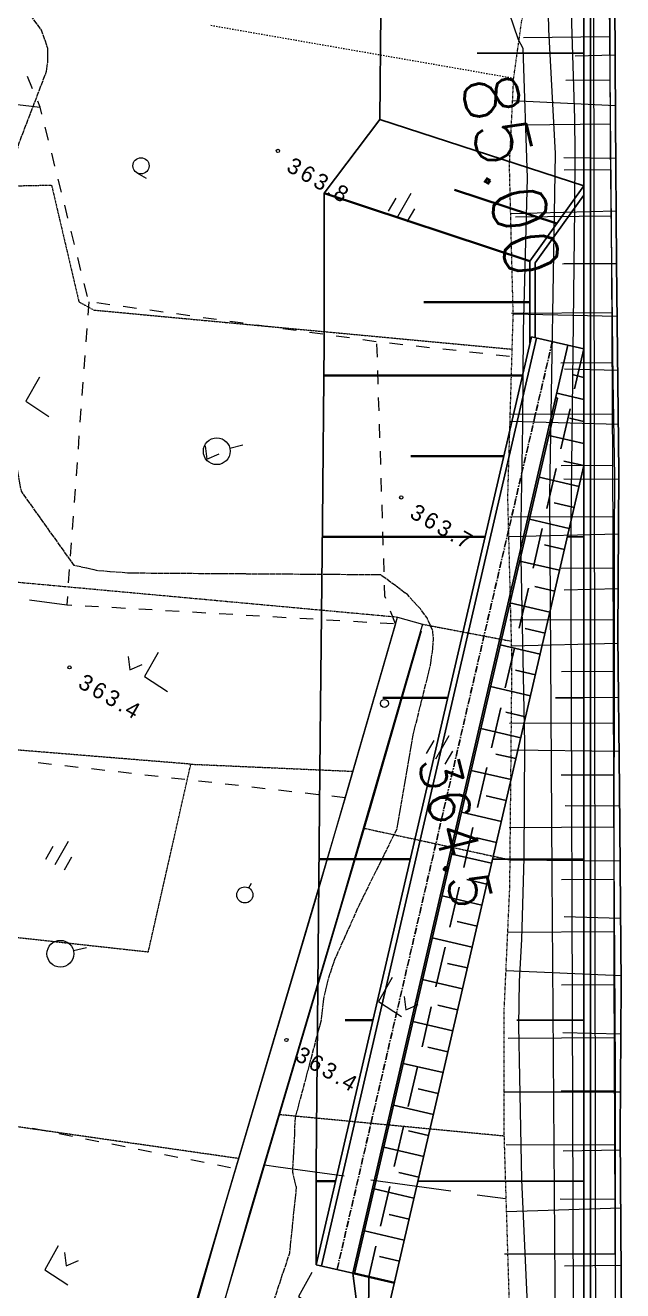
# Model space of a CAD drawing. Header units: millimetres. Extents: x 432273 to 1023813, y 170116 to 705940.
# Drawn here: x 705516 to 761092, y 232240 to 350026 of the extents above; entities that cross this region are included whole.
import ezdxf

# ---------------------------------------------------------------- set-up
doc = ezdxf.new("R2010")
doc.units = ezdxf.units.MM
doc.header["$LTSCALE"] = 100
for name, pattern in [('561019', [1, 0.5, -0.5]), ('56201', [2.5, 1.25, -1.25]), ('56301', [0.5, 0.25, -0.25]), ('56302', [2, 1.5, -0.5]), ('57103', [5.5, 5, -0.5]), ('CENTER', [2, 1.25, -0.25, 0.25, -0.25]), ('DASHED', [19.05, 12.7, -6.35]), ('SXF_一点短鎖線', [9.25, 6, -1.5, 0.25, -1.5])]:
    doc.linetypes.add(name, pattern=pattern)
for name, color, linetype, lineweight in [('D-BGD', 7, 'Continuous', 13), ('D-BMK', 2, 'SXF_一点短鎖線', 13), ('D-BYP-STR2', 6, 'Continuous', 25), ('●予備設計_LP横断', 7, 'Continuous', 13)]:
    doc.layers.add(name, color=color, linetype=linetype, lineweight=lineweight)
doc.styles.add('BIGFONT', font='txt', dxfattribs={"height": 0.2, "bigfont": 'BIGFONT'})
doc.styles.add('Style-WORKING', font='WORKING.shx')

# ---------------------------------------------------------------- blocks, each defined once
blk = doc.blocks.new('M6334')
at = {"layer": '●予備設計_LP横断', "linetype": 'Continuous', "lineweight": 9}
for p, q in [((0, -1.25), (0, 1.25)), ((-1, -1.25), (-1, 0.15)), ((1, -1.25), (1, 0.15))]:
    blk.add_line(p, q, dxfattribs=at)
blk = doc.blocks.new('M6319')
at = {"layer": '●予備設計_LP横断', "linetype": 'Continuous', "lineweight": 9}
blk.add_line((0, 0.5), (0, 1), dxfattribs=at)
blk.add_circle((0, -0.25), 0.75, dxfattribs=at)
blk = doc.blocks.new('M6313')
at = {"layer": '●予備設計_LP横断', "linetype": 'Continuous', "lineweight": 9, "flags": 128}
blk.add_lwpolyline([(-0.75, 0), (0, -1), (0.75, 0)], dxfattribs=at)
blk = doc.blocks.new('M6331')
at = {"layer": '●予備設計_LP横断', "linetype": 'Continuous', "lineweight": 9}
blk.add_line((0, -0.75), (1, -0.75), dxfattribs=at)
blk.add_circle((0, 0), 0.75, dxfattribs=at)
blk = doc.blocks.new('M7312')
at = {"layer": '●予備設計_LP横断', "linetype": 'Continuous', "lineweight": 20}
blk.add_circle((0, 0), 0.15, dxfattribs=at)
blk = doc.blocks.new('21311212131313131')
at = {"layer": 'D-BGD', "linetype": 'Continuous'}
for p, q in [((2782238.7791, -1227284.6289), (2782478.493, -1238097.4968)), ((2787645.4873, -1227181.7512), (2787841.5855, -1232514.8858)), ((2793051.2034, -1227032.9988), (2793597.8667, -1237644.4188)), ((2798361.9389, -1226886.86), (2798527.5881, -1232145.8119)), ((2735408.0027, -1228491.9273), (2735640.5787, -1233497.1787)), ((2740503.6757, -1228408.314), (2740961.7353, -1238272.3909)), ((2745515.7302, -1228247.3598), (2745658.4476, -1233221.3455)), ((2750527.7847, -1228086.4055), (2750640.5949, -1238118.2714)), ((2755636.8711, -1227926.9285), (2755693.9744, -1232996.3517)), ((2757591.2051, -1228432.8383), (2757850.8915, -1238162.7228)), ((2760746.2626, -1227777.3918), (2760861.2553, -1238003.3382)), ((2762460.5332, -1228305.3961), (2762591.9451, -1233188.2977)), ((2766085.19, -1227621.1374), (2766047.8657, -1232853.5597)), ((2767343.4348, -1228173.9842), (2767608.564, -1237998.0513)), ((2771424.1175, -1227464.883), (2771159.8276, -1238168.6257)), ((2772257.4533, -1228048.2064), (2772387.2008, -1232975.7984)), ((2776831.3347, -1227369.7082), (2776825.3043, -1232753.9086)), ((2777189.8472, -1227909.6872), (2777450.8153, -1237845.4803)), ((2782157.3277, -1227790.3758), (2782261.4012, -1232806.5163)), ((2787173.4682, -1227686.3022), (2787378.2864, -1237807.9641)), ((2792225.5275, -1227579.0912), (2792326.2722, -1232684.6125)), ((2797331.0488, -1227478.3465), (2797547.5848, -1237766.0285)), ((2690452.8478, -1229670.5196), (2690195.7436, -1239241.964)), ((2695357.909, -1229536.0197), (2695406.3843, -1234378.6223)), ((2700262.9697, -1229401.5037), (2700713.9761, -1239200.502)), ((2705165.789, -1229266.2681), (2705276.121, -1234120.3044)), ((2709738.4612, -1229608.7827), (2709977.2084, -1238939.5914)), ((2710067.9481, -1229108.8489), (2710059.59, -1238770.363)), ((2714397.0787, -1229491.394), (2714523.88, -1234257.7677)), ((2715092.9237, -1228947.4858), (2715068.9774, -1233880.5644)), ((2719158.6506, -1229373.3643), (2719398.6796, -1238910.0815)), ((2720117.8994, -1228786.1228), (2720030.4719, -1238856.923)), ((2723933.796, -1229251.3649), (2724055.7954, -1234026.5103)), ((2725214.0399, -1228634.1693), (2725311.3188, -1233737.7639)), ((2728708.9414, -1229129.3655), (2728956.0777, -1238715.5751)), ((2730312.0418, -1228563.0341), (2730784.8621, -1238744.9758)), ((2733501.6301, -1229016.9699), (2733614.0256, -1233809.6586)), ((2738299.1207, -1228895.8028), (2738531.8512, -1238508.3272)), ((2743105.3829, -1228779.4375), (2743225.7179, -1233599.2733)), ((2747920.4167, -1228667.8741), (2748146.681, -1238333.8606)), ((2752749.0242, -1228552.3411), (2752863.725, -1233403.2937)), ((2684063.6596, -1230339.7364), (2684302.0147, -1238359.2863)), ((2685752.7133, -1229799.3542), (2685913.7056, -1233493.9998)), ((2688073.4345, -1230220.5589), (2688193.253, -1234333.2881)), ((2692186.1637, -1230100.7405), (2692431.0521, -1238545.6811)), ((2696415.4208, -1229976.3114), (2696540.4908, -1234308.5228)), ((2700747.6322, -1229851.2415), (2701003.0236, -1238735.1464)), ((2705182.7979, -1229725.5306), (2705313.1193, -1234277.2242)), ((2792059.253, -1240406.981, 364167.9803), (2792373.5549, -1237783.6675, 364109.9803)), ((2714001.8387, -1239022.3528, 364469.9803), (2713889.2433, -1240267.1978, 364460.9803)), ((2713776.6478, -1241512.0428, 364451.9803), (2713664.0524, -1242756.8878, 364442.9803)), ((2790872.8231, -1250333.6208, 364387.9803), (2791763.2042, -1242888.6617, 364222.9803)), ((2713551.457, -1244001.7328, 364433.9803), (2713438.8615, -1245246.5778, 364424.9803)), ((2713326.2661, -1246491.4228, 364415.9803), (2713213.6706, -1247736.2678, 364406.9803)), ((2738453.2844, -1248933.149), (2739073.986, -1246614.3747)), ((2713101.0752, -1248981.1128, 364397.9803), (2712989.3569, -1250226.438, 364388.9803)), ((2739080.6858, -1249126.1268, 364399.9803), (2737923.6949, -1249598.584, 364417.9803)), ((2739028.2377, -1250546.4035, 364380.9803), (2739074.758, -1249297.3076, 364397.9803)), ((2724301.0549, -1250800.7743, 364408.9803), (2723052.7472, -1250865.2693, 364405.9803)), ((2726798.1506, -1250670.9072, 364414.9803), (2725549.8429, -1250735.4022, 364411.9803)), ((2729294.3691, -1250540.56, 364421.9803), (2728046.4584, -1250606.4123, 364417.9803)), ((2731791.4648, -1250410.6929, 364427.9803), (2730542.6769, -1250476.065, 364424.9803)), ((2734287.2032, -1250281.2228, 364433.9803), (2733039.7726, -1250346.198, 364430.9803)), ((2712874.527, -1251471.1998, 364380.9803), (2712727.6198, -1252712.0818, 364393.9803)), ((2714314.9067, -1251320.3258, 364383.9803), (2713066.1188, -1251385.6979, 364379.9803)), ((2716812.0024, -1251190.4587, 364389.9803), (2715563.2145, -1251255.8308, 364386.9803)), ((2719308.2209, -1251060.1115, 364395.9803), (2718059.433, -1251125.4836, 364392.9803)), ((2721804.8364, -1250931.1216, 364402.9803), (2720556.5287, -1250995.6165, 364398.9803)), ((2738936.0744, -1253045.0756, 364345.9803), (2738981.7175, -1251795.4995, 364362.9803)), ((2712581.5898, -1253953.444, 364407.9803), (2712435.5598, -1255194.8062, 364420.9803)), ((2738843.514, -1255542.3904, 364311.9803), (2738890.0343, -1254293.2944, 364328.9803)), ((2755378.9935, -1253465.474, 364619.9803), (2755263.2864, -1254709.7556, 364601.9803)), ((2712289.5298, -1256436.1684, 364433.9803), (2712143.4998, -1257677.5305, 364447.9803)), ((2755148.4564, -1255954.5174, 364584.9803), (2755032.7493, -1257198.799, 364566.9803)), ((2738751.3507, -1258041.0625, 364277.9803), (2738796.9938, -1256791.4863, 364294.9803)), ((2711996.1125, -1258919.2897, 364460.9803), (2711850.0825, -1260160.6519, 364474.9803)), ((2754917.9194, -1258443.5608, 364548.9803), (2754802.2122, -1259687.8424, 364530.9803)), ((2738658.7904, -1260538.3772, 364242.9803), (2738705.3106, -1259289.2813, 364260.9803)), ((2711704.0525, -1261402.0141, 364487.9803), (2711558.0225, -1262643.3763, 364500.9803)), ((2754687.3823, -1260932.6042, 364513.9803), (2754571.6752, -1262176.8858, 364495.9803)), ((2738566.627, -1263037.0493, 364208.9803), (2738613.1473, -1261787.9534, 364225.9803)), ((2723050.7586, -1264869.5518), (2722730.5748, -1263661.3965)), ((2754456.8452, -1263421.6476, 364477.9803), (2754341.1381, -1264665.9292, 364460.9803)), ((2789789.4384, -1264643.117, 364411.9803), (2790007.1203, -1263412.4787, 364417.9803)), ((2711411.9925, -1263884.7384, 364514.9803), (2711265.0853, -1265125.6204, 364527.9803)), ((2738474.0667, -1265534.364, 364174.9803), (2738520.5869, -1264285.2681, 364191.9803)), ((2754226.3081, -1265910.691, 364442.9803), (2754110.601, -1267154.9725, 364424.9803)), ((2789353.5944, -1267105.2706, 364400.9803), (2789571.2763, -1265874.6323, 364405.9803)), ((2711119.0553, -1266366.9826, 364541.9803), (2710973.0253, -1267608.3448, 364554.9803)), ((2738381.9033, -1268033.0361, 364140.9803), (2738428.4236, -1266783.9402, 364157.9803)), ((2753995.7711, -1268399.7343, 364406.9803), (2753880.0639, -1269644.0159, 364389.9803)), ((2788919.1078, -1269567.0272, 364388.9803), (2789136.7897, -1268336.389, 364394.9803)), ((2710826.9953, -1268849.707, 364567.9803), (2710680.9653, -1270091.0692, 364581.9803)), ((2738290.2201, -1270530.8311, 364105.9803), (2738335.8632, -1269281.2549, 364123.9803)), ((2753764.7538, -1270889.6549, 364371.9803), (2753649.0467, -1272133.9365, 364353.9803)), ((2788483.2638, -1272029.1808, 364377.9803), (2788700.9457, -1270798.5426, 364383.9803)), ((2710534.0582, -1271331.9512, 364594.9803), (2710387.548, -1272574.1905, 364607.9803)), ((2738197.1796, -1273029.023, 364071.9803), (2738243.6999, -1271779.927, 364088.9803)), ((2788047.9, -1274490.4572, 364366.9803), (2788265.5819, -1273259.819, 364371.9803)), ((2710241.518, -1273815.5527, 364621.9803), (2710095.488, -1275056.9149, 364634.9803)), ((2738105.4965, -1275526.8179, 364037.9803), (2738150.6594, -1274278.1189, 364054.9803)), ((2753534.2167, -1273378.6983, 364336.9803), (2753418.5096, -1274622.9799, 364318.9803)), ((2709948.5808, -1276297.7969, 364648.9803), (2709802.5508, -1277539.159, 364661.9803)), ((2738012.4559, -1278025.0098, 364003.9803), (2738058.9762, -1276775.9139, 364020.9803)), ((2753303.6796, -1275867.7417, 364300.9803), (2753187.9725, -1277112.0233, 364283.9803)), ((2787612.056, -1276952.6108, 364354.9803), (2787830.2181, -1275721.0954, 364360.9803)), ((2770125.9935, -1278441.8803), (2769805.8097, -1277233.725)), ((2706813.1398, -1279063.9703, 364672.9803), (2705606.0922, -1279390.4607, 364674.9803)), ((2709225.9608, -1278409.1521, 364670.9803), (2708019.7904, -1278736.1226, 364671.9803)), ((2709716.0302, -1278276.1408, 364669.9803), (2710963.9802, -1278341.4144, 364639.9803)), ((2712212.4104, -1278405.8108, 364608.9803), (2713459.4832, -1278470.6042, 364578.9803)), ((2714707.4332, -1278535.8777, 364547.9803), (2715955.8634, -1278600.2742, 364517.9803)), ((2717203.8134, -1278665.5477, 364486.9803), (2718451.7634, -1278730.8213, 364456.9803)), ((2719699.3164, -1278794.7375, 364425.9803), (2720947.2664, -1278860.0111, 364395.9803)), ((2722195.2164, -1278925.2847, 364364.9803), (2723443.6466, -1278989.6811, 364334.9803)), ((2724691.5966, -1279054.9547, 364303.9803), (2725939.1496, -1279118.8709, 364273.9803)), ((2753073.1426, -1278356.785, 364265.9803), (2752957.4354, -1279601.0666, 364247.9803)), ((2787177.5693, -1279414.3674, 364343.9803), (2787395.2512, -1278183.7292, 364348.9803)), ((2704399.9218, -1279717.4312, 364675.9803), (2703193.7513, -1280044.4018, 364676.9803)), ((2727187.0996, -1279184.1445, 364242.9803), (2728435.0496, -1279249.418, 364212.9803)), ((2729683.4798, -1279313.8144, 364181.9803), (2730931.4298, -1279379.088, 364151.9803)), ((2732178.5026, -1279443.8814, 364120.9803), (2733426.9328, -1279508.2778, 364090.9803)), ((2734674.8828, -1279573.5514, 364059.9803), (2735922.8328, -1279638.8249, 364029.9803)), ((2737566.967, -1283197.4548, 363997.9803), (2737949.3365, -1279743.8349, 363979.9803)), ((2699574.7599, -1281026.1906, 364680.9803), (2698368.1093, -1281354.0383, 364682.9803)), ((2701987.1007, -1280372.2495, 364678.9803), (2700780.9303, -1280699.22, 364679.9803)), ((2752842.6055, -1280845.8284, 364229.9803), (2752726.8984, -1282090.11, 364212.9803)), ((2786741.7253, -1281876.521, 364331.9803), (2786959.8874, -1280645.0056, 364337.9803)), ((2694748.2406, -1282335.3469, 364686.9803), (2693542.0702, -1282662.3174, 364687.9803)), ((2697161.9388, -1281681.0088, 364683.9803), (2695954.8912, -1282007.4992, 364684.9803)), ((2691228.7819, -1288118.7433, 364058.9803), (2691709.3009, -1283159.2817, 364689.9803)), ((2690016.213, -1283907.1386, 364664.9803), (2688872.8215, -1284410.9814, 364647.9803))]:
    blk.add_line(p, q, dxfattribs=at)
at = {"layer": 'D-BGD', "linetype": '56301'}
for p, q in [((2739073.986, -1246614.3747), (2740484.3002, -1238294.6274)), ((2758161.0028, -1251717.6796), (2760834.6253, -1238003.9897)), ((2786559.0646, -1238007.0333), (2784994.5697, -1259022.2062))]:
    blk.add_line(p, q, dxfattribs=at)
at = {"layer": 'D-BGD', "linetype": '56201'}
blk.add_line((2683749.9405, -1267446.109), (2688078.3427, -1239185.0873), dxfattribs=at)
at = {"layer": 'D-BGD', "linetype": '56302'}
blk.add_line((2735291.2666, -1293568.6423), (2738453.2844, -1248933.149), dxfattribs=at)
at = {"layer": 'D-BGD', "linetype": 'Continuous', "flags": 128}
for points, elevation in [([(2797589.9908, -1217100.9672), (2789691.9592, -1217777.4984), (2788233.7731, -1218875.1167), (2787290.6082, -1219962.8271), (2785985.6292, -1221861.4008), (2784897.0437, -1222275.5425), (2782816.8483, -1222314.4256), (2758125.5803, -1223012.643), (2729586.7561, -1224112.6491), (2701876.4754, -1224919.5057), (2693371.8236, -1225121.4455), (2681951.8825, -1225554.9289), (2678498.6988, -1225305.0425), (2675076.807, -1223325.7478), (2669253.2495, -1220235.7586), (2667695.6723, -1219784.3762), (2666216.6496, -1219422.7391), (2667297.4766, -1230728.5045), (2694173.4505, -1230069.1377), (2715993.1066, -1229378.986), (2724951.051, -1229034.1622)], 367999.9801), ([(2724951.051, -1229034.1622), (2730973.2626, -1228929.0709), (2771207.2687, -1228140.2186), (2831012.6992, -1226650.8401)], 367999.9801), ([(2679911.1663, -1231935.7969), (2831012.6992, -1228557.661)], 366999.9802), ([(2680907.7549, -1234015.8583), (2691732.7564, -1233455.0496), (2694909.8565, -1233355.4308), (2700086.3639, -1233283.2862), (2729276.9233, -1233008.62), (2731799.9054, -1232964.7465), (2736320.5912, -1232861.9118), (2831012.6992, -1230585.054)], 365999.9802), ([(2680586.5352, -1236152.0085), (2683495.1152, -1236028.5159), (2695022.6117, -1235194.4769), (2726735.4051, -1235052.2338), (2762130.1354, -1234100.605), (2804295.9087, -1232896.3446), (2831012.6992, -1232372.8365)], 364999.9803), ([(2831012.6992, -1234847.8146), (2828371.7792, -1234963.28), (2820208.6759, -1235186.8907), (2813357.7401, -1235337.6442), (2801498.5774, -1235584.263), (2790574.1312, -1236303.8192), (2781034.1559, -1236691.4098), (2776259.4142, -1236862.6518), (2772118.4167, -1236888.3325), (2768236.789, -1236763.012), (2760626.9672, -1236694.4097), (2749972.4013, -1236860.5848), (2731143.2162, -1237631.6795), (2720350.4038, -1237652.631), (2711610.6789, -1237773.7647), (2697334.1945, -1237702.5654), (2685298.6865, -1238346.2828), (2684521.4997, -1238822.5921), (2677097.3582, -1241494.8269), (2662136.5812, -1242686.1153)], 363999.9803)]:
    blk.add_lwpolyline(points, dxfattribs=dict(at, elevation=elevation))
for points in [[(2665309.5852, -1230319.7215), (2665602.928, -1230289.9219), (2667515.4703, -1230234.5018), (2668733.1673, -1230198.8509), (2680699.3755, -1229937.8703), (2691684.3163, -1229636.7641), (2704999.2125, -1229271.6172), (2724570.0025, -1228643.1559), (2739814.7614, -1228430.4374), (2754023.1762, -1227974.1565), (2772170.3482, -1227443.043), (2786134.1071, -1227223.3408), (2803555.2595, -1226743.9522), (2820751.066, -1226451.2914), (2831012.6992, -1226216.7961)], [(2831012.6992, -1226216.7961), (2820751.066, -1226451.2914), (2803555.2595, -1226743.9522), (2786134.1071, -1227223.3408), (2772170.3482, -1227443.043), (2754023.1762, -1227974.1565), (2739814.7614, -1228430.4374), (2724570.0025, -1228643.1559), (2704999.2125, -1229271.6172), (2691684.3163, -1229636.7641), (2680699.3755, -1229937.8703)], [(2739073.986, -1246614.3747), (2765490.0424, -1253677.8001), (2794223.2286, -1261550.2733), (2824387.3906, -1269524.3731), (2831012.6992, -1271363.6249)], [(2831012.6992, -1273854.1056), (2823760.0686, -1271840.6631), (2793599.8954, -1263867.6069), (2764863.1173, -1255995.4475), (2738453.2844, -1248933.149)]]:
    blk.add_lwpolyline(points, dxfattribs=at)
at = {"layer": 'D-BGD', "linetype": '561019', "flags": 128}
blk.add_lwpolyline([(2831012.6992, -1236807.669), (2825017.3697, -1236927.839), (2802688.3304, -1237176.1098), (2786559.0646, -1238007.0333), (2774996.6959, -1238263.3631), (2763337.7913, -1237975.489), (2742248.3589, -1238212.6437), (2727059.991, -1238917.9482), (2710059.59, -1238770.363), (2696268.7816, -1239405.0955), (2688078.3427, -1239185.0873), (2684602.2686, -1238768.7647), (2682567.5174, -1238524.7153), (2678989.8195, -1236871.6804), (2677296.415, -1236101.9729), (2675530.4364, -1235298.2358), (2672942.0956, -1234189.0919), (2671076.1912, -1233388.7937), (2668479.6489, -1232319.6215), (2666402.7326, -1231465.3696), (2665181.1578, -1230800.0541), (2665261.2657, -1230499.6166), (2665309.5852, -1230319.7215)], dxfattribs=at)
at = {"layer": 'D-BGD', "linetype": '56301', "flags": 128}
for points in [[(2699328.8797, -1291473.4226), (2698925.7565, -1281965.9855), (2709730.1088, -1279195.8787), (2710473.9835, -1277799.5627), (2713308.0034, -1238798.7067)], [(2789163.6651, -1262652.0498), (2785097.5386, -1295863.0527), (2783949.3413, -1303068.8303), (2767670.4527, -1298712.7529), (2770098.5603, -1271476.0485), (2752550.9758, -1267888.109), (2752898.6806, -1252796.2414)], [(2752550.9758, -1267888.109), (2750907.6702, -1295044.846), (2767670.4527, -1298712.7529)]]:
    blk.add_lwpolyline(points, dxfattribs=at)
at = {"layer": 'D-BGD', "linetype": '57103', "elevation": 363499.9804, "flags": 128}
for points in [[(2791645.0933, -1257259.169), (2790352.2186, -1257607.0767), (2785251.613, -1257467.6843), (2776098.4687, -1255243.1655), (2773933.661, -1255030.5218), (2772029.5928, -1254606.0647), (2770452.1288, -1254111.8745), (2765302.2041, -1251932.1752), (2759340.7741, -1249131.5217), (2758155.3428, -1248577.1956), (2749263.3416, -1247235.5211), (2742868.3337, -1245778.7441), (2741267.4828, -1245600.0821), (2740462.5309, -1245548.1745), (2739615.5211, -1245652.2289), (2738488.3413, -1246201.4279), (2737654.5626, -1246839.4231), (2736350.9945, -1248075.2669), (2734570.4829, -1250569.6852), (2734895.2076, -1273946.092), (2734740.6337, -1276810.7517), (2734284.5948, -1279118.2051), (2727482.8357, -1284172.9638), (2722317.827, -1285234.1163), (2719863.4531, -1285923.1889), (2717382.8676, -1286739.277), (2714387.6254, -1287483.3899), (2711844.6408, -1287403.4495), (2703039.5371, -1286227.91), (2697560.2715, -1285753.5406), (2695045.5378, -1285047.2242), (2688348.7809, -1282644.3323), (2687395.9471, -1282537.6895), (2686209.5334, -1282574.5055), (2684516.7841, -1283205.1238), (2681427.6252, -1285557.719)], [(2791645.0933, -1257259.169), (2797851.6851, -1257766.8916), (2804330.257, -1259743.6706), (2806356.3293, -1260497.1262), (2812685.3415, -1263413.505), (2814488.1896, -1263695.9076), (2816230.3384, -1263589.3891), (2821900.3952, -1261836.8262), (2825114.0348, -1259602.5381), (2828120.9145, -1258449.822), (2830550.5126, -1258149.6197), (2831012.6992, -1258193.7371)]]:
    blk.add_lwpolyline(points, dxfattribs=at)
at = {"layer": 'D-BGD', "linetype": 'Continuous'}
for points in [[(2772000.457, -1248755.3983), (2774261.4255, -1249966.9159), (2775624.9228, -1247794.847)], [(2799606.8957, -1255639.3955), (2801867.9474, -1256848.6785), (2803230.5676, -1254676.1294)], [(2742220.7414, -1271145.7733), (2744481.7099, -1272357.2908), (2745845.2072, -1270185.222)], [(2797629.9275, -1279282.2811), (2799890.896, -1280493.7987), (2801254.3933, -1278321.7298)], [(2716831.0515, -1282726.3675), (2719092.02, -1283937.885), (2720455.5173, -1281765.8161)]]:
    blk.add_lwpolyline(points, dxfattribs=at)
at = {"layer": 'D-BGD', "linetype": 'Continuous', "extrusion": (-0.005972, 0.057651, 0.998319), "elevation": 275410.9888}
blk.add_lwpolyline([(-2593390.2195, 1543975.11), (-2593155.5515, 1544044.1237), (-2592151.1363, 1543992.3634)], dxfattribs=at)
at = {"layer": 'D-BGD', "linetype": 'Continuous', "extrusion": (-0.992851, 0.118997, 0.009325), "elevation": -2916307.9604}
blk.add_lwpolyline([(919318.2762, 391641.7729), (918025.8375, 391791.7795), (911828.6223, 391654.7735)], dxfattribs=at)
at = {"layer": 'D-BGD', "linetype": 'Continuous', "extrusion": (0.023697, -0.013664, 0.999626), "elevation": 446211.3366}
blk.add_lwpolyline([(258684.6268, -2999369.9042), (259038.1118, -3000064.4957), (259453.3513, -2999845.151)], dxfattribs=at)
at = {"layer": 'D-BGD', "linetype": 'Continuous', "extrusion": (0.027245, -0.094572, 0.995145), "elevation": 557606.8193}
blk.add_lwpolyline([(2231946.0627, -1932672.6497), (2231296.8927, -1932662.489), (2230701.1229, -1932743.7745)], dxfattribs=at)
at = {"layer": 'D-BGD', "linetype": 'Continuous'}
for points in [[(2665492.2552, -1230798.2146, 368259.9801), (2667458.1821, -1230643.1949, 368309.9801), (2677468.7589, -1230537.17, 368449.9801), (2687437.3332, -1230237.1456, 368379.9801), (2705379.9349, -1229719.4469, 368449.9801), (2730420.1082, -1229085.6891, 368529.9801), (2755172.0995, -1228499.3765, 368689.9801), (2780034.3436, -1227836.6158, 368699.9801), (2804792.6099, -1227322.1406, 368789.9801), (2831012.6992, -1226706.6955, 368859.7305)], [(2677468.7589, -1230537.17, 368449.9801), (2687437.3332, -1230237.1456, 368379.9801), (2705379.9349, -1229719.4469, 368449.9801), (2730420.1082, -1229085.6891, 368529.9801), (2755172.0995, -1228499.3765, 368689.9801), (2780034.3436, -1227836.6158, 368699.9801), (2804792.6099, -1227322.1406, 368789.9801), (2831012.6992, -1226706.6955, 368859.7305)], [(2739716.4523, -1246715.2763, 364399.9803), (2756063.4201, -1251069.8614, 364619.9803), (2789684.0114, -1260252.1165, 364429.9803), (2790747.4261, -1260537.8594, 364419.9803), (2814644.1975, -1267053.2222, 364489.9803), (2815907.0545, -1267391.1453, 364499.9803), (2830009.0006, -1271223.5457, 364529.9803), (2831012.6992, -1271495.9333, 364532.6733)], [(2739080.6858, -1249126.1268, 364399.9803), (2755378.9935, -1253465.474, 364619.9803), (2790089.3145, -1262947.8777, 364419.9803), (2813760.3286, -1269396.6545, 364489.9803), (2813986.0858, -1269463.2405, 364489.9803), (2831012.6992, -1274084.0958, 364538.5878)]]:
    blk.add_polyline3d(points, dxfattribs=at)
for centre, radius in [((2746526.3106, -1249998.6317, 364489.9803), 375), ((2723371.4848, -1266078.3216), 1249.9499), ((2770446.7197, -1279650.6502), 1249.9499)]:
    blk.add_circle(centre, radius, dxfattribs=at)
at = {"layer": 'D-BMK', "color": 4, "linetype": 'CENTER', "lineweight": 25, "ltscale": 5}
blk.add_line((2712529.2467, -1235084.2738), (2799303.4564, -1253305.5335), dxfattribs=at)
at = {"layer": 'D-BYP-STR2'}
for p, q in [((2775740.315, -1237065.7771), (2775610.4232, -1230828.0743)), ((2790928.6858, -1245955.6207), (2790607.1721, -1230515.7872)), ((2713149.8655, -1232128.7312), (2724005.0845, -1231902.6859)), ((2724001.515, -1231901.9363), (2810893.6449, -1250147.9574)), ((2730652.1102, -1233298.4598), (2730620.1766, -1231764.9355)), ((2745671.8383, -1234089.6887), (2745616.9255, -1231452.6484)), ((2760790.398, -1239627.0403), (2760613.6744, -1231140.3614)), ((2685836.3851, -1242616.2503), (2685629.93, -1232701.7968)), ((2697979.8622, -1232444.6261), (2692201.1698, -1251555.3421)), ((2697979.8622, -1232444.6261), (2713149.8655, -1232128.7312)), ((2705082.8571, -1237317.8041), (2697979.8622, -1232444.6261)), ((2705233.1662, -1236814.5657), (2698837.641, -1232426.764)), ((2713149.8655, -1232128.7312), (2712837.5011, -1233616.2891)), ((2712837.5011, -1233616.2891), (2712118.2408, -1237041.5868)), ((2712837.5011, -1233616.2891), (2799611.7108, -1251837.5487)), ((2717349.5716, -1234402.3519), (2717316.6911, -1234558.937)), ((2717763.664, -1234487.2187), (2717730.7836, -1234643.8037)), ((2717763.664, -1234487.2187), (2799644.5913, -1251680.9637)), ((2705233.1662, -1236814.5657), (2712196.3594, -1236669.5666)), ((2712220.9923, -1236552.2586), (2798995.202, -1254773.5182)), ((2705082.8571, -1237317.8041), (2712680.2431, -1237159.5987)), ((2712118.2408, -1237041.5868), (2798892.4506, -1255262.8465)), ((2799611.7108, -1251837.5487), (2810893.6449, -1250147.9574)), ((2682202.3406, -1251680.3165), (2692201.1698, -1251555.3421)), ((2692201.1698, -1251555.3421), (2699154.2247, -1256588.4098)), ((2799611.7108, -1251837.5487), (2798892.4506, -1255262.8465)), ((2799611.7108, -1251837.5487), (2799644.5913, -1251680.9637)), ((2699154.2247, -1256588.4098), (2713058.1631, -1256298.879))]:
    blk.add_line(p, q, dxfattribs=at)
at = {"layer": 'D-BYP-STR2', "lineweight": 25}
for p, q in [((2717847.5385, -1232030.9085), (2717316.6911, -1234558.937)), ((2719900.1317, -1231988.166), (2719619.3182, -1233325.4704)), ((2721952.725, -1231945.4235), (2721264.1976, -1235224.3636)), ((2724005.3182, -1231902.681), (2723613.1992, -1233770.0502)), ((2715794.9453, -1232073.651), (2715589.571, -1233051.6946)), ((2725962.2007, -1232315.7368), (2725178.8236, -1236046.3753)), ((2727919.5137, -1232726.7426), (2727527.8252, -1234592.0619)), ((2729876.8267, -1233137.7485), (2729093.4496, -1236868.3871)), ((2731834.1397, -1233548.7543), (2731442.4512, -1235414.0736)), ((2733791.4527, -1233959.7602), (2733008.0756, -1237690.3988)), ((2735748.7657, -1234370.766), (2735357.0772, -1236236.0853)), ((2737706.0788, -1234781.7719), (2736922.7016, -1238512.4105)), ((2739663.3918, -1235192.7778), (2739271.7032, -1237058.097)), ((2741620.7048, -1235603.7836), (2740837.3276, -1239334.4222)), ((2743578.0178, -1236014.7895), (2743186.3292, -1237880.1088)), ((2745535.3308, -1236425.7953), (2744751.9536, -1240156.4339)), ((2747492.6438, -1236836.8012), (2747100.9552, -1238702.1205)), ((2749449.9568, -1237247.807), (2748666.5796, -1240978.4456)), ((2751407.2698, -1237658.8129), (2751015.5812, -1239524.1322)), ((2753364.5828, -1238069.8187), (2752581.2056, -1241800.4573)), ((2755321.8958, -1238480.8246), (2754930.2072, -1240346.1439)), ((2757279.2088, -1238891.8305), (2756495.8316, -1242622.469)), ((2759236.5218, -1239302.8363), (2758844.8332, -1241168.1556)), ((2761193.8348, -1239713.8422), (2760410.4576, -1243444.4808)), ((2763151.1478, -1240124.848), (2762759.4592, -1241990.1673)), ((2765108.4608, -1240535.8539), (2764325.0836, -1244266.4925)), ((2767065.7738, -1240946.8597), (2766674.0852, -1242812.179)), ((2769023.0868, -1241357.8656), (2768239.7096, -1245088.5042)), ((2770980.3998, -1241768.8715), (2770588.7112, -1243634.1907)), ((2772937.7128, -1242179.8773), (2772154.3356, -1245910.5159)), ((2774895.0258, -1242590.8832), (2774503.3372, -1244456.2025)), ((2776852.3388, -1243001.889), (2776068.9616, -1246732.5276)), ((2778809.6518, -1243412.8949), (2778417.9632, -1245278.2142)), ((2780766.9648, -1243823.9007), (2779983.5876, -1247554.5393)), ((2782724.2778, -1244234.9066), (2782332.5892, -1246100.2259)), ((2784681.5908, -1244645.9124), (2783898.2136, -1248376.551)), ((2786638.9038, -1245056.9183), (2786247.2152, -1246922.2376)), ((2788596.2168, -1245467.9242), (2787812.8396, -1249198.5627)), ((2790553.5298, -1245878.93), (2790161.8412, -1247744.2493)), ((2792510.8428, -1246289.9359), (2791727.4656, -1250020.5744)), ((2794468.1558, -1246700.9417), (2794076.4672, -1248566.261)), ((2796425.4688, -1247111.9476), (2795642.0916, -1250842.5862)), ((2798382.7818, -1247522.9534), (2797991.0932, -1249388.2727))]:
    blk.add_line(p, q, dxfattribs=at)
at = {"layer": 'D-BYP-STR2', "linetype": 'DASHED', "lineweight": 25, "ltscale": 3}
for p, q in [((2713149.8655, -1232128.7312), (2799924.0753, -1250349.9908)), ((2799924.0753, -1250349.9908), (2810893.6449, -1250147.9574))]:
    blk.add_line(p, q, dxfattribs=at)
at = {"layer": 'D-BYP-STR2', "lineweight": 35}
for p, q in [((2701531.3597, -1234881.2151), (2698604.5285, -1244476.5455)), ((2705082.8571, -1237317.8041), (2699154.2247, -1256588.4098)), ((2708910.7108, -1237238.0942), (2709115.9688, -1247095.0607)), ((2716127.1122, -1256265.3175), (2715742.6522, -1237802.6579)), ((2723456.8448, -1248010.5992), (2723277.2242, -1239384.803)), ((2731126.9644, -1256102.0594), (2730811.7961, -1240966.9481)), ((2746006.6339, -1250167.3464), (2745880.94, -1244131.2384)), ((2761126.5507, -1255769.8726), (2760950.0839, -1247295.5286)), ((2799644.5913, -1251680.9637), (2800427.9684, -1247950.3251)), ((2776073.0193, -1253043.0094), (2776019.2279, -1250459.8188)), ((2791125.9315, -1255427.8122), (2791088.3718, -1253624.109))]:
    blk.add_line(p, q, dxfattribs=at)
at = {"layer": 'D-BYP-STR2', "ltscale": 1500, "flags": 128}
blk.add_lwpolyline([(2560059.7407, -1232282.7014), (2581062.4067, -1237171.8848, 0.02634359), (2582851.6204, -1237228.8984), (2588366.7181, -1237114.0543, 0.0353635146), (2590758.3827, -1236894.5604), (2609390.7898, -1233845.298, -0.0353635146), (2611782.4544, -1233625.8042), (2831012.6992, -1229060.6432)], format="xyb", dxfattribs=at)
at = {"layer": 'D-BYP-STR2', "flags": 128}
for points in [[(2665461.4269, -1233121.7787), (2831012.6992, -1229674.3966)], [(2713058.1631, -1256298.879), (2729748.9838, -1256116.351), (2749749.0002, -1255908.9229), (2769748.2462, -1255664.5028), (2789748.2626, -1255457.0748), (2798892.4506, -1255262.8465)]]:
    blk.add_lwpolyline(points, dxfattribs=at)
at = {"layer": 'D-BGD', "linetype": 'Continuous', "lineweight": 9, "xscale": 1000, "yscale": 1000, "zscale": 1000, "rotation": 61.30205960440028}
for name, p in [('M6334', (2750483.647, -1244498.2673)), ('M6313', (2774121.0071, -1246923.1298)), ('M6334', (2700075.6467, -1249084.051)), ('M6319', (2764394.3766, -1262489.8283)), ('M6313', (2723246.8108, -1266514.7898)), ('M6331', (2696957.7099, -1273682.421)), ('M6313', (2743022.5236, -1273251.8082)), ('M6313', (2798596.5634, -1278032.9938)), ('M6334', (2761054.4081, -1279723.1664))]:
    blk.add_blockref(name, p, dxfattribs=at)
at = {"layer": 'D-BGD', "linetype": 'Continuous', "lineweight": 20, "xscale": 1000, "yscale": 1000, "zscale": 1000, "rotation": 61.30205960440028}
for p in [(2727318.5964, -1248833.0673, 363660.9803), (2778028.6767, -1258462.4861, 363422.9804), (2695309.1428, -1260979.0709, 363810.9803), (2743776.9192, -1279361.1907, 363409.9804)]:
    blk.add_blockref('M7312', p, dxfattribs=at)
at = {"layer": 'D-BGD', "linetype": 'Continuous', "style": 'BIGFONT'}
for s, height, rotation, p in [('85.00', 4999.99973, 15.3020596, (2688466.3215, -1244184.5024)), ('364.5', 3749.9998, 14.862356431, (2751763.5087, -1246818.9058))]:
    blk.add_text(s, height=height, rotation=rotation, dxfattribs=at).set_placement(p)
at = {"layer": 'D-BGD', "linetype": 'Continuous', "char_height": 1499.999919, "attachment_point": 7, "rotation": 61.302059604, "line_spacing_factor": 0.722892, "style": 'Style-WORKING'}
for s, insert in [('\\T1.284;363.7', (2729131.8586, -1248115.6571, 363660.9803)), ('\\T1.281;363.4', (2779841.9389, -1257745.0759, 363422.9804)), ('\\T1.284;363.8', (2697122.4049, -1260261.6607, -2193.9999)), ('\\T1.281;363.4', (2745590.1814, -1278643.7805, 363409.9804))]:
    blk.add_mtext(s, dxfattribs=dict(at, insert=insert))

msp = doc.modelspace()

# ---------------------------------------------------------------- linework, layer by layer
at = {"layer": 'D-BGD', "color": 6, "ltscale": 1500, "elevation": 354000, "flags": 128}
msp.add_lwpolyline([(760518.2, 472957.1), (755192.8, 452060.7, 0.02634359), (755098.6, 450273.1), (755098.6, 444756.8, 0.03536351), (755268.2, 442361.1), (757928.9, 423669.2, -0.03536351), (758098.6, 421273.5), (758098.6, 188470.8)], format="xyb", dxfattribs=at)

# ---------------------------------------------------------------- block references
at = {"layer": 'D-BGD', "linetype": '56301', "rotation": 268.807065034117}
msp.add_blockref('21311212131313131', (2045832.1, 3006806.9, 354000), dxfattribs=at)

doc.saveas('drawing.dxf')
